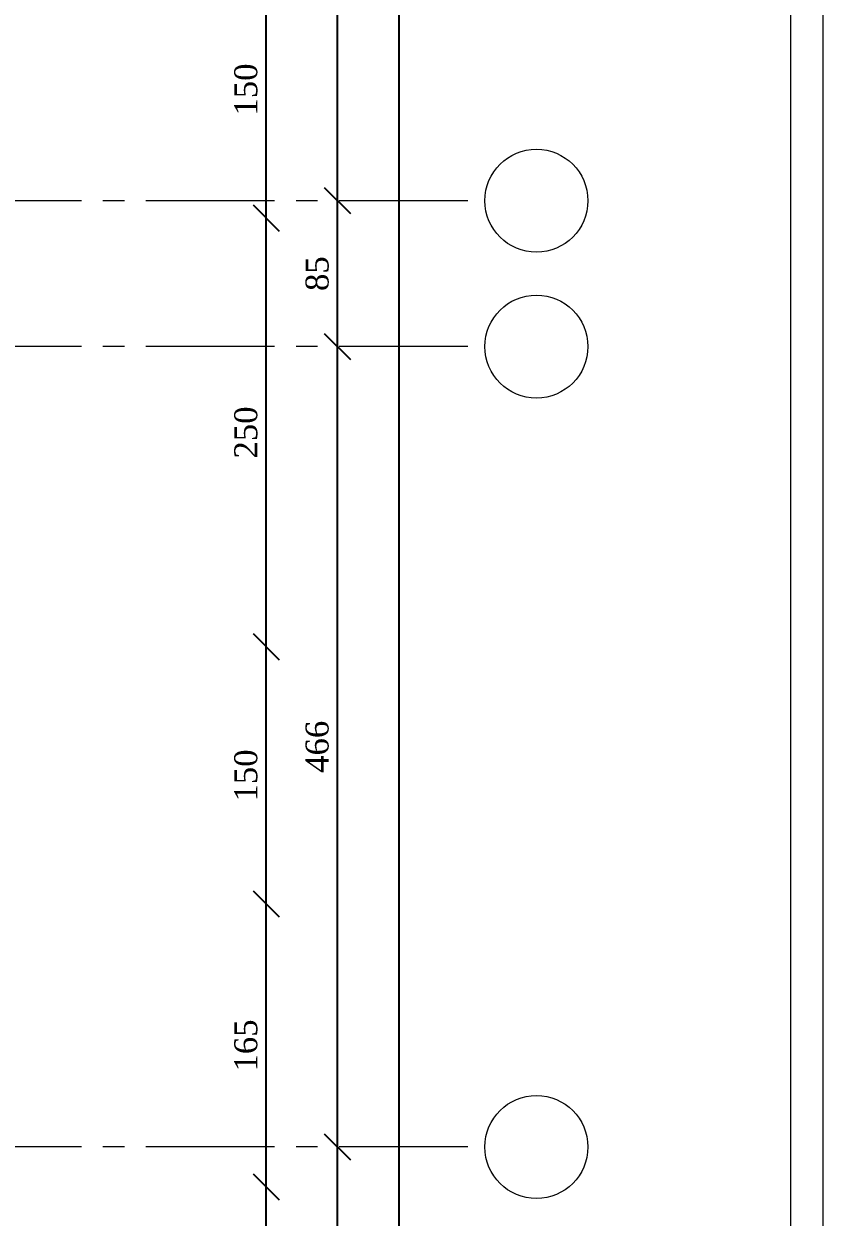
# Model space of a CAD drawing. Header units: millimetres. Extents: x 1373 to 40779, y 1939 to 6439.
# Drawn here: x 15703 to 16168, y 3334 to 4030 of the extents above; entities that cross this region are included whole.
import ezdxf

# ---------------------------------------------------------------- set-up
doc = ezdxf.new("R2010")
doc.units = ezdxf.units.MM
doc.linetypes.add('IMPORT-CENTER2', pattern=[112.5, 75, -12.5, 12.5, -12.5])
for name, color, linetype, lineweight in [('A-ANNO-DIMS', 211, 'Continuous', 18), ('S-GRID', 252, 'IMPORT-CENTER2', 5), ('S-GRID-IDEN', 1, 'Continuous', 18)]:
    doc.layers.add(name, color=color, linetype=linetype, lineweight=lineweight)
doc.styles.add('Times New Roman', font='times.ttf', dxfattribs={"height": 13.4})
doc.dimstyles.new('2_0_mm_-_Arial', dxfattribs={"dimscale": 30.48, "dimtxt": 14.029207, "dimasz": 0.492126, "dimexe": 0.328084, "dimexo": 0.625, "dimgap": 0.164042, "dimtad": 1, "dimdec": 0, "dimtxsty": 'Times New Roman', "dimblk1": 'OBLIQUE', "dimblk2": 'OBLIQUE', "dimsah": 1, "dimcen": 2.5, "dimdle": 0.328084, "dimazin": 3, "dimtfac": 1, "dimtix": 1, "dimtmove": 0, "dimatfit": 3, "dimfxl": 0.656168, "dimfxlon": 1, "dimtvp": 1, "dimarcsym": 2})
doc.dimstyles.new('2_0_mm_-_Arial_2', dxfattribs={"dimscale": 30.48, "dimtxt": 14.029207, "dimasz": 0.492126, "dimexe": 0.328084, "dimexo": 0.625, "dimgap": 0.164042, "dimtad": 1, "dimdec": 0, "dimtxsty": 'Times New Roman', "dimblk1": 'OBLIQUE', "dimblk2": 'OBLIQUE', "dimsah": 1, "dimcen": 2.5, "dimdle": 0.328084, "dimazin": 3, "dimtfac": 1, "dimtix": 1, "dimtmove": 0, "dimatfit": 3, "dimfxl": 0.656168, "dimfxlon": 1, "dimtvp": 1, "dimarcsym": 2})

# ---------------------------------------------------------------- blocks, each defined once
blk = doc.blocks.new('Grid - 3_0mm mit Kreis-1799268-1_ NORMAL KAT')
at = {"layer": 'S-GRID-IDEN'}
blk.add_circle((0, 0), 0.3, dxfattribs=at)
blk = doc.blocks.new('_Oblique')
at = {"color": 0, "linetype": 'ByBlock', "lineweight": -2}
blk.add_line((-0.5, -0.5), (0.5, 0.5), dxfattribs=at)
blk = doc.blocks.new('*D17917')
at = {"layer": 'A-ANNO-DIMS', "color": 0, "lineweight": -2, "transparency": 16777216}
blk.add_line((15843.97, 3252.04), (15843.97, 3362.04), dxfattribs=at)
at = {"layer": 'Defpoints', "color": 0, "transparency": 16777216}
for p in [(15823.97, 3352.04), (15843.97, 3352.04), (15823.97, 3262.04)]:
    blk.add_point(p, dxfattribs=at)
at = {"layer": 'A-ANNO-DIMS', "color": 0, "lineweight": -2, "transparency": 16777216, "xscale": 15, "yscale": 15, "zscale": 15}
for p, rotation in [((15843.97, 3352.04), 90), ((15843.97, 3262.04), 270)]:
    blk.add_blockref('_Oblique', p, dxfattribs=dict(at, rotation=rotation))
at = {"layer": 'A-ANNO-DIMS', "color": 0, "transparency": 16777216, "char_height": 13.4, "width": 24.2866, "attachment_point": 5, "rotation": 90, "style": 'Times New Roman'}
for s, insert in [('\\A1;90', (15832.13, 3307.04)), ('\\A1;210', (15855.79, 3307.04))]:
    blk.add_mtext(s, dxfattribs=dict(at, insert=insert))
blk = doc.blocks.new('*D17918')
at = {"layer": 'A-ANNO-DIMS', "color": 0, "lineweight": -2, "transparency": 16777216}
blk.add_line((15843.97, 3342.04), (15843.97, 3526.78), dxfattribs=at)
at = {"layer": 'Defpoints', "color": 0, "transparency": 16777216}
for p in [(15823.97, 3516.78), (15843.97, 3516.78), (15823.97, 3352.04)]:
    blk.add_point(p, dxfattribs=at)
at = {"layer": 'A-ANNO-DIMS', "color": 0, "lineweight": -2, "transparency": 16777216, "xscale": 15, "yscale": 15, "zscale": 15}
for p, rotation in [((15843.97, 3516.78), 90), ((15843.97, 3352.04), 270)]:
    blk.add_blockref('_Oblique', p, dxfattribs=dict(at, rotation=rotation))
at = {"layer": 'A-ANNO-DIMS', "color": 0, "transparency": 16777216, "insert": (15832.15, 3434.41), "char_height": 13.4, "width": 36.4299, "attachment_point": 5, "rotation": 90, "style": 'Times New Roman'}
blk.add_mtext('\\A1;165', dxfattribs=at)
blk = doc.blocks.new('*D17919')
at = {"layer": 'A-ANNO-DIMS', "color": 0, "lineweight": -2, "transparency": 16777216}
blk.add_line((15843.97, 3506.78), (15843.97, 3676.64), dxfattribs=at)
at = {"layer": 'Defpoints', "color": 0, "transparency": 16777216}
for p in [(15823.97, 3666.64), (15843.97, 3666.64), (15823.97, 3516.78)]:
    blk.add_point(p, dxfattribs=at)
at = {"layer": 'A-ANNO-DIMS', "color": 0, "lineweight": -2, "transparency": 16777216, "xscale": 15, "yscale": 15, "zscale": 15}
for p, rotation in [((15843.97, 3666.64), 90), ((15843.97, 3516.78), 270)]:
    blk.add_blockref('_Oblique', p, dxfattribs=dict(at, rotation=rotation))
at = {"layer": 'A-ANNO-DIMS', "color": 0, "transparency": 16777216, "insert": (15832.15, 3591.71), "char_height": 13.4, "width": 24.2866, "attachment_point": 5, "rotation": 90, "style": 'Times New Roman'}
blk.add_mtext('\\A1;150', dxfattribs=at)
blk = doc.blocks.new('*D17920')
at = {"layer": 'A-ANNO-DIMS', "color": 0, "lineweight": -2, "transparency": 16777216}
blk.add_line((15843.97, 3656.64), (15843.97, 3926.41), dxfattribs=at)
at = {"layer": 'Defpoints', "color": 0, "transparency": 16777216}
for p in [(15823.97, 3916.41), (15843.97, 3916.41), (15823.97, 3666.64)]:
    blk.add_point(p, dxfattribs=at)
at = {"layer": 'A-ANNO-DIMS', "color": 0, "lineweight": -2, "transparency": 16777216, "xscale": 15, "yscale": 15, "zscale": 15}
for p, rotation in [((15843.97, 3916.41), 90), ((15843.97, 3666.64), 270)]:
    blk.add_blockref('_Oblique', p, dxfattribs=dict(at, rotation=rotation))
at = {"layer": 'A-ANNO-DIMS', "color": 0, "transparency": 16777216, "insert": (15832.15, 3791.52), "char_height": 13.4, "width": 36.4299, "attachment_point": 5, "rotation": 90, "style": 'Times New Roman'}
blk.add_mtext('\\A1;250', dxfattribs=at)
blk = doc.blocks.new('*D17921')
at = {"layer": 'A-ANNO-DIMS', "color": 0, "lineweight": -2, "transparency": 16777216}
blk.add_line((15843.97, 3906.41), (15843.97, 4076.26), dxfattribs=at)
at = {"layer": 'Defpoints', "color": 0, "transparency": 16777216}
for p in [(15823.97, 4066.26), (15843.97, 4066.26), (15823.97, 3916.41)]:
    blk.add_point(p, dxfattribs=at)
at = {"layer": 'A-ANNO-DIMS', "color": 0, "lineweight": -2, "transparency": 16777216, "xscale": 15, "yscale": 15, "zscale": 15}
for p, rotation in [((15843.97, 4066.26), 90), ((15843.97, 3916.41), 270)]:
    blk.add_blockref('_Oblique', p, dxfattribs=dict(at, rotation=rotation))
at = {"layer": 'A-ANNO-DIMS', "color": 0, "transparency": 16777216, "insert": (15832.15, 3991.33), "char_height": 13.4, "width": 24.2866, "attachment_point": 5, "rotation": 90, "style": 'Times New Roman'}
blk.add_mtext('\\A1;150', dxfattribs=at)
blk = doc.blocks.new('*D17927')
at = {"layer": 'A-ANNO-DIMS', "color": 0, "lineweight": -2, "transparency": 16777216}
for p, q in [((15885.5, 3213.81), (15885.5, 3385.28)), ((15867.41, 3223.81), (15895.5, 3223.81))]:
    blk.add_line(p, q, dxfattribs=at)
at = {"layer": 'Defpoints', "color": 0, "transparency": 16777216}
for p in [(15865.5, 3375.28), (15885.5, 3375.28), (15865.5, 3223.81)]:
    blk.add_point(p, dxfattribs=at)
at = {"layer": 'A-ANNO-DIMS', "color": 0, "lineweight": -2, "transparency": 16777216, "xscale": 15, "yscale": 15, "zscale": 15}
for p, rotation in [((15885.5, 3375.28), 90), ((15885.5, 3223.81), 270)]:
    blk.add_blockref('_Oblique', p, dxfattribs=dict(at, rotation=rotation))
at = {"layer": 'A-ANNO-DIMS', "color": 0, "transparency": 16777216, "insert": (15873.69, 3299.54), "char_height": 13.4, "width": 24.2866, "attachment_point": 5, "rotation": 90, "style": 'Times New Roman'}
blk.add_mtext('\\A1;151', dxfattribs=at)
blk = doc.blocks.new('*D17928')
at = {"layer": 'A-ANNO-DIMS', "color": 0, "lineweight": -2, "transparency": 16777216}
blk.add_line((15885.5, 3365.28), (15885.5, 3851.56), dxfattribs=at)
at = {"layer": 'Defpoints', "color": 0, "transparency": 16777216}
for p in [(15865.5, 3841.56), (15885.5, 3841.56), (15865.5, 3375.28)]:
    blk.add_point(p, dxfattribs=at)
at = {"layer": 'A-ANNO-DIMS', "color": 0, "lineweight": -2, "transparency": 16777216, "xscale": 15, "yscale": 15, "zscale": 15}
for p, rotation in [((15885.5, 3841.56), 90), ((15885.5, 3375.28), 270)]:
    blk.add_blockref('_Oblique', p, dxfattribs=dict(at, rotation=rotation))
at = {"layer": 'A-ANNO-DIMS', "color": 0, "transparency": 16777216, "insert": (15873.69, 3608.42), "char_height": 13.4, "width": 36.4299, "attachment_point": 5, "rotation": 90, "style": 'Times New Roman'}
blk.add_mtext('\\A1;466', dxfattribs=at)
blk = doc.blocks.new('*D17929')
at = {"layer": 'A-ANNO-DIMS', "color": 0, "lineweight": -2, "transparency": 16777216}
blk.add_line((15885.5, 3831.56), (15885.5, 3936.56), dxfattribs=at)
at = {"layer": 'Defpoints', "color": 0, "transparency": 16777216}
for p in [(15865.5, 3926.56), (15885.5, 3926.56), (15865.5, 3841.56)]:
    blk.add_point(p, dxfattribs=at)
at = {"layer": 'A-ANNO-DIMS', "color": 0, "lineweight": -2, "transparency": 16777216, "xscale": 15, "yscale": 15, "zscale": 15}
for p, rotation in [((15885.5, 3926.56), 90), ((15885.5, 3841.56), 270)]:
    blk.add_blockref('_Oblique', p, dxfattribs=dict(at, rotation=rotation))
at = {"layer": 'A-ANNO-DIMS', "color": 0, "transparency": 16777216, "insert": (15873.69, 3884.06), "char_height": 13.4, "width": 24.2866, "attachment_point": 5, "rotation": 90, "style": 'Times New Roman'}
blk.add_mtext('\\A1;85', dxfattribs=at)
blk = doc.blocks.new('*D17930')
at = {"layer": 'A-ANNO-DIMS', "color": 0, "lineweight": -2, "transparency": 16777216}
blk.add_line((15885.5, 3916.56), (15885.5, 4226.56), dxfattribs=at)
at = {"layer": 'Defpoints', "color": 0, "transparency": 16777216}
for p in [(15865.5, 4216.56), (15885.5, 4216.56), (15865.5, 3926.56)]:
    blk.add_point(p, dxfattribs=at)
at = {"layer": 'A-ANNO-DIMS', "color": 0, "lineweight": -2, "transparency": 16777216, "xscale": 15, "yscale": 15, "zscale": 15}
for p, rotation in [((15885.5, 4216.56), 90), ((15885.5, 3926.56), 270)]:
    blk.add_blockref('_Oblique', p, dxfattribs=dict(at, rotation=rotation))
at = {"layer": 'A-ANNO-DIMS', "color": 0, "transparency": 16777216, "insert": (15873.67, 4071.56), "char_height": 13.4, "width": 36.4299, "attachment_point": 5, "rotation": 90, "style": 'Times New Roman'}
blk.add_mtext('\\A1;290', dxfattribs=at)
blk = doc.blocks.new('*D17936')
at = {"layer": 'A-ANNO-DIMS', "color": 0, "lineweight": -2, "transparency": 16777216}
for p, q in [((15921.51, 3213.81), (15921.51, 5072.09)), ((15903.42, 3223.81), (15931.51, 3223.81))]:
    blk.add_line(p, q, dxfattribs=at)
at = {"layer": 'Defpoints', "color": 0, "transparency": 16777216}
for p in [(15901.51, 5062.09), (15921.51, 5062.09), (15901.51, 3223.81)]:
    blk.add_point(p, dxfattribs=at)
at = {"layer": 'A-ANNO-DIMS', "color": 0, "lineweight": -2, "transparency": 16777216, "xscale": 15, "yscale": 15, "zscale": 15}
for p, rotation in [((15921.51, 5062.09), 90), ((15921.51, 3223.81), 270)]:
    blk.add_blockref('_Oblique', p, dxfattribs=dict(at, rotation=rotation))
at = {"layer": 'A-ANNO-DIMS', "color": 0, "transparency": 16777216, "insert": (15909.69, 4142.95), "char_height": 13.4, "width": 36.4299, "attachment_point": 5, "rotation": 90, "style": 'Times New Roman'}
blk.add_mtext('\\A1;1838', dxfattribs=at)

msp = doc.modelspace()

# ---------------------------------------------------------------- linework, layer by layer
at = {"layer": 'A-ANNO-DIMS', "lineweight": 18, "ltscale": 2}
for points in [[(12852.17, 1972.36), (16168.37, 1969.9), (16168.37, 6402.41), (12852.17, 6404.86)], [(12870.92, 1991.11), (16149.62, 1988.65), (16149.62, 6383.66), (12870.92, 6386.11)]]:
    msp.add_lwpolyline(points, close=True, dxfattribs=at)
at = {"layer": 'S-GRID', "lineweight": 18}
for p, q in [((15961.37, 3926.56), (12987.74, 3926.56)), ((15961.37, 3841.56), (12987.74, 3841.56)), ((15961.37, 3375.28), (12987.74, 3375.28))]:
    msp.add_line(p, q, dxfattribs=at)

# ---------------------------------------------------------------- block references
at = {"layer": 'S-GRID-IDEN', "xscale": 99.99999999999993, "yscale": 99.99999999999993, "zscale": 99.99999999999993, "rotation": 89.99999999999982}
for p in [(16001.37, 3926.56), (16001.37, 3841.56), (16001.37, 3375.28)]:
    msp.add_blockref('Grid - 3_0mm mit Kreis-1799268-1_ NORMAL KAT', p, dxfattribs=at)

# ---------------------------------------------------------------- dimensions: what is measured, and where the dimension line sits
at = {"layer": 'A-ANNO-DIMS'}
for base, p1, p2, dimstyle, override, picture, middle in [((15921.51, 5062.09), (15901.51, 3223.81), (15901.51, 5062.09), '2_0_mm_-_Arial_2', {"dimse1": 0, "dimse2": 1, "dimfxl": 1838.28041}, '*D17936', (15909.69, 4142.95)), ((15885.5, 4216.56), (15865.5, 3926.56), (15865.5, 4216.56), '2_0_mm_-_Arial', {"dimse1": 1, "dimse2": 1, "dimfxl": 290}, '*D17930', (15873.67, 4071.56)), ((15843.97, 4066.26), (15823.97, 3916.41), (15823.97, 4066.26), '2_0_mm_-_Arial', {"dimse1": 1, "dimse2": 1, "dimfxl": 149.858167}, '*D17921', (15832.15, 3991.33)), ((15885.5, 3926.56), (15865.5, 3841.56), (15865.5, 3926.56), '2_0_mm_-_Arial', {"dimse1": 1, "dimse2": 1, "dimfxl": 85}, '*D17929', (15873.69, 3884.06)), ((15843.97, 3916.41), (15823.97, 3666.64), (15823.97, 3916.41), '2_0_mm_-_Arial', {"dimse1": 1, "dimse2": 1, "dimfxl": 249.763611}, '*D17920', (15832.15, 3791.52)), ((15885.5, 3841.56), (15865.5, 3375.28), (15865.5, 3841.56), '2_0_mm_-_Arial', {"dimse1": 1, "dimse2": 1, "dimfxl": 466.277602}, '*D17928', (15873.69, 3608.42)), ((15843.97, 3666.64), (15823.97, 3516.78), (15823.97, 3666.64), '2_0_mm_-_Arial', {"dimse1": 1, "dimse2": 1, "dimfxl": 149.858167}, '*D17919', (15832.15, 3591.71)), ((15843.97, 3516.78), (15823.97, 3352.04), (15823.97, 3516.78), '2_0_mm_-_Arial', {"dimse1": 1, "dimse2": 1, "dimfxl": 164.738775}, '*D17918', (15832.15, 3434.41)), ((15885.5, 3375.28), (15865.5, 3223.81), (15865.5, 3375.28), '2_0_mm_-_Arial', {"dimse1": 0, "dimse2": 1, "dimfxl": 151.475817}, '*D17927', (15873.69, 3299.54))]:
    dim = msp.add_linear_dim(base=base, p1=p1, p2=p2, angle=90, dimstyle=dimstyle, override=override, dxfattribs=at)
    dim.commit()
    dim.dimension.update_dxf_attribs({"geometry": picture, "text_midpoint": middle})
dim = msp.add_linear_dim(base=(15843.97, 3352.04), p1=(15823.97, 3262.04), p2=(15823.97, 3352.04), angle=90, text='<>\\X210', dimstyle='2_0_mm_-_Arial', override={"dimse1": 1, "dimse2": 1, "dimfxl": 90}, dxfattribs=at)
dim.commit()
dim.dimension.update_dxf_attribs({"geometry": '*D17917', "text_midpoint": (15843.97, 3307.04)})

doc.saveas('drawing.dxf')
